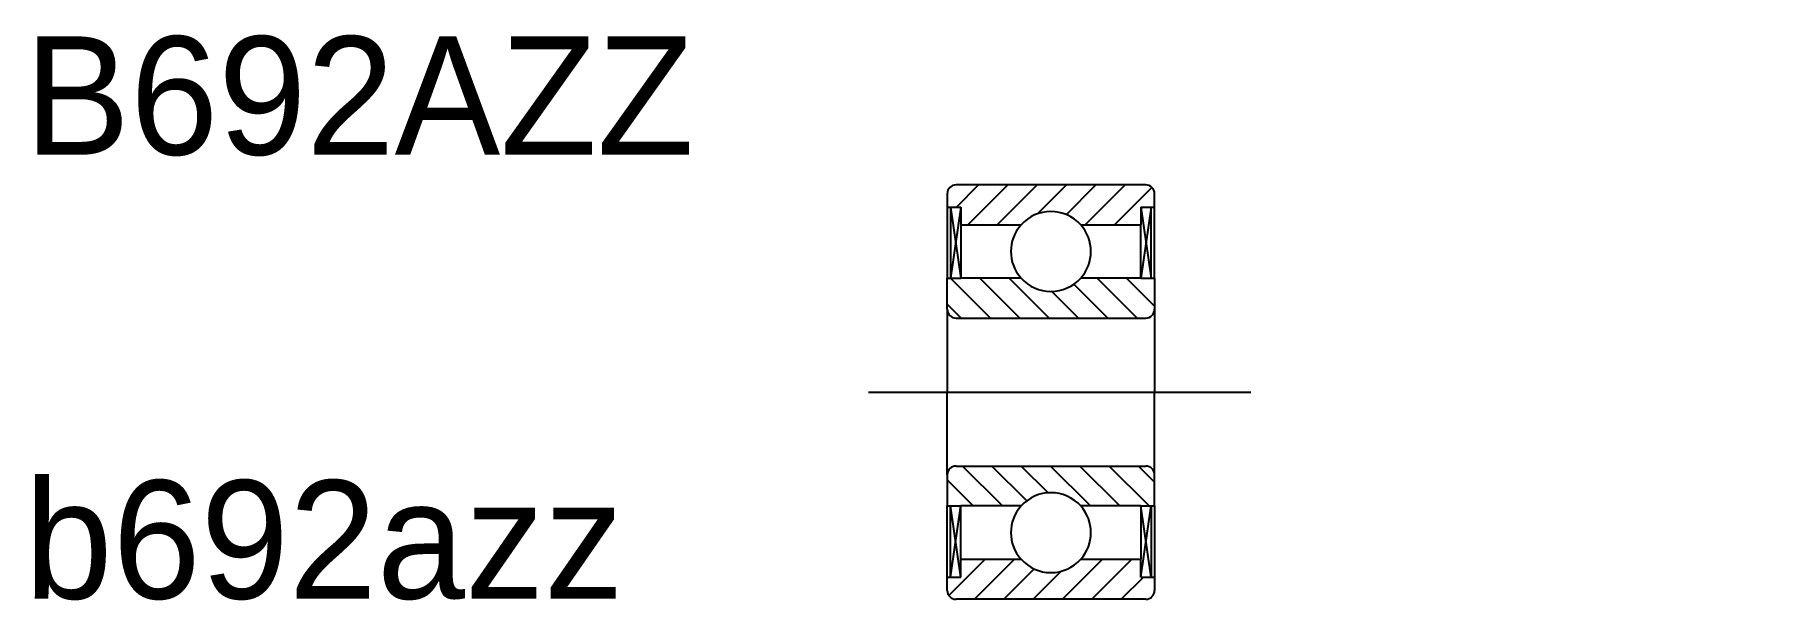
# Model space of a CAD drawing. Extents: x 26.2 to 55.5, y 22.6 to 32.2.
import ezdxf

# ---------------------------------------------------------------- set-up
doc = ezdxf.new("R2010")
doc.units = 0
doc.header["$PDMODE"] = 1
doc.linetypes.add('CENTER', pattern=[50.8, 31.75, -6.35, 6.35, -6.35])
doc.linetypes.add('CNS_SOLID', pattern=[0])
doc.layers.get('0').update_dxf_attribs({"linetype": 'CONTINUOUS'})
doc.layers.add('CENTER', color=1, linetype='CENTER')
doc.layers.add('VIS', color=7, linetype='CNS_SOLID')

# ---------------------------------------------------------------- blocks, each defined once
blk = doc.blocks.new('*X20')
at = {"layer": 'VIS', "color": 7}
for p, q in [((0.028, -3.437), (0.64, -2.825)), ((0.46, -3.5), (1.135, -2.825)), ((1.945, -3.5), (2.62, -2.825)), ((2.44, -3.5), (3.115, -2.825)), ((0.955, -3.5), (1.468, -2.986)), ((1.45, -3.5), (1.924, -3.026)), ((2.935, -3.5), (3.31, -3.125))]:
    blk.add_line(p, q, dxfattribs=at)
blk = doc.blocks.new('*X19')
at = {"layer": 'VIS', "color": 7}
for p, q in [((0.935, -1.925), (0.26, -1.25)), ((1.342, -1.837), (0.755, -1.25)), ((1.703, -1.703), (1.25, -1.25)), ((2.42, -1.925), (1.745, -1.25)), ((2.915, -1.925), (2.24, -1.25)), ((3.41, -1.925), (2.735, -1.25)), ((3.5, -1.52), (3.23, -1.25)), ((0.44, -1.925), (0, -1.485))]:
    blk.add_line(p, q, dxfattribs=at)
blk = doc.blocks.new('*X18')
at = {"layer": 'VIS', "color": 7}
for p, q in [((0.935, -1.925), (0.26, -1.25)), ((1.342, -1.837), (0.755, -1.25)), ((1.703, -1.703), (1.25, -1.25)), ((2.42, -1.925), (1.745, -1.25)), ((2.915, -1.925), (2.24, -1.25)), ((3.41, -1.925), (2.735, -1.25)), ((3.5, -1.52), (3.23, -1.25)), ((0.44, -1.925), (0, -1.485))]:
    blk.add_line(p, q, dxfattribs=at)
blk = doc.blocks.new('*X17')
at = {"layer": 'VIS', "color": 7}
for p, q in [((0.155, 3.125), (0.53, 3.5)), ((0.35, 2.825), (1.025, 3.5)), ((0.845, 2.825), (1.52, 3.5)), ((1.523, 3.008), (2.015, 3.5)), ((2.006, 2.996), (2.51, 3.5)), ((2.33, 2.825), (3.005, 3.5)), ((2.825, 2.825), (3.456, 3.456))]:
    blk.add_line(p, q, dxfattribs=at)
blk = doc.blocks.new('*X16')
at = {"layer": 'VIS', "color": 7}
for p, q in [((0.73, 1.25), (0.055, 1.925)), ((1.225, 1.25), (0.55, 1.925)), ((1.72, 1.25), (1.045, 1.925)), ((2.71, 1.25), (2.136, 1.824)), ((3.205, 1.25), (2.53, 1.925)), ((3.5, 1.45), (3.025, 1.925)), ((0.235, 1.25), (0, 1.485)), ((2.215, 1.25), (1.762, 1.703))]:
    blk.add_line(p, q, dxfattribs=at)
blk = doc.blocks.new('*X15')
at = {"layer": 'VIS', "color": 7}
for p, q in [((0.73, 1.25), (0.055, 1.925)), ((1.225, 1.25), (0.55, 1.925)), ((1.72, 1.25), (1.045, 1.925)), ((2.71, 1.25), (2.136, 1.824)), ((3.205, 1.25), (2.53, 1.925)), ((3.5, 1.45), (3.025, 1.925)), ((0.235, 1.25), (0, 1.485)), ((2.215, 1.25), (1.762, 1.703))]:
    blk.add_line(p, q, dxfattribs=at)

msp = doc.modelspace()

# ---------------------------------------------------------------- linework, layer by layer
at = {"layer": 'CENTER', "color": 1, "linetype": 'CENTER'}
msp.add_line((40.319, 26.119), (46.771, 26.119), dxfattribs=at)
at = {"layer": 'VIS', "color": 7}
for p, q in [((44.998, 29.619), (41.798, 29.619)), ((41.648, 29.469), (41.648, 29.244)), ((41.648, 29.244), (41.648, 28.044)), ((41.648, 29.244), (41.88, 29.244)), ((41.706, 29.244), (41.706, 28.044)), ((41.88, 29.244), (41.706, 28.044)), ((41.706, 29.244), (41.88, 28.044)), ((41.88, 29.244), (41.88, 28.944)), ((44.915, 29.244), (45.148, 29.244)), ((44.915, 29.244), (44.915, 28.944)), ((45.089, 29.244), (44.915, 28.044)), ((44.915, 29.244), (45.089, 28.044)), ((45.089, 28.044), (45.089, 29.244)), ((45.148, 29.244), (45.148, 29.469)), ((45.148, 28.044), (45.148, 29.244)), ((41.88, 28.944), (42.894, 28.944)), ((41.88, 28.944), (41.88, 28.044)), ((43.901, 28.944), (44.915, 28.944)), ((44.915, 28.044), (44.915, 28.944)), ((41.648, 28.044), (41.88, 28.044)), ((41.648, 27.519), (41.648, 28.044)), ((42.894, 28.044), (41.88, 28.044)), ((44.915, 28.044), (43.901, 28.044)), ((44.915, 28.044), (45.148, 28.044)), ((45.148, 28.044), (45.148, 27.519)), ((41.648, 27.519), (41.648, 26.119)), ((45.148, 27.519), (45.148, 26.119)), ((41.798, 27.369), (44.998, 27.369)), ((41.648, 24.719), (41.648, 26.119)), ((45.148, 24.719), (45.148, 26.119)), ((41.798, 24.869), (44.998, 24.869)), ((41.648, 24.719), (41.648, 24.194)), ((45.148, 24.194), (45.148, 24.719)), ((41.648, 22.994), (41.648, 24.194)), ((41.648, 24.194), (41.88, 24.194)), ((41.706, 22.994), (41.706, 24.194)), ((41.88, 22.994), (41.706, 24.194)), ((41.706, 22.994), (41.88, 24.194)), ((42.894, 24.194), (41.88, 24.194)), ((41.88, 23.294), (41.88, 24.194)), ((44.915, 24.194), (43.901, 24.194)), ((44.915, 24.194), (44.915, 23.294)), ((44.915, 24.194), (45.148, 24.194)), ((45.089, 22.994), (44.915, 24.194)), ((44.915, 22.994), (45.089, 24.194)), ((45.089, 24.194), (45.089, 22.994)), ((45.148, 24.194), (45.148, 22.994)), ((41.88, 23.294), (42.894, 23.294)), ((41.88, 22.994), (41.88, 23.294)), ((43.901, 23.294), (44.915, 23.294)), ((44.915, 22.994), (44.915, 23.294)), ((41.648, 22.769), (41.648, 22.994)), ((41.648, 22.994), (41.88, 22.994)), ((44.915, 22.994), (45.148, 22.994)), ((45.148, 22.994), (45.148, 22.769)), ((44.998, 22.619), (41.798, 22.619))]:
    msp.add_line(p, q, dxfattribs=at)
for centre, radius, start, end in [((41.798, 29.469), 0.15, 90, 180), ((44.998, 29.469), 0.15, 0, 90), ((43.398, 28.494), 0.675, 138.1897, 221.8103), ((43.398, 28.494), 0.675, 41.8103, 138.1897), ((43.398, 28.494), 0.675, 318.1897, 41.8103), ((43.398, 28.494), 0.675, 221.8103, 318.1897), ((41.798, 27.519), 0.15, 180, 270), ((44.998, 27.519), 0.15, 270, 0), ((41.798, 24.719), 0.15, 90, 180), ((44.998, 24.719), 0.15, 0, 90), ((43.398, 23.744), 0.675, 41.8103, 138.1897), ((43.398, 23.744), 0.675, 138.1897, 221.8103), ((43.398, 23.744), 0.675, 318.1897, 41.8103), ((43.398, 23.744), 0.675, 221.8103, 318.1897), ((41.798, 22.769), 0.15, 180, 270), ((44.998, 22.769), 0.15, 270, 0)]:
    msp.add_arc(centre, radius, start, end, dxfattribs=at)
at = {"layer": 'VIS', "color": 7, "extrusion": (1, 0, 0)}
for p in [(55.472, 28.494), (55.472, 27.798, -1.679), (55.472, 27.798, 1.679), (41.317, 27.392, -0.657), (41.317, 27.392, 0.657), (41.317, 26.621, -1.719), (41.317, 26.621, 1.719), (49.275, 26.837, 0.304), (49.275, 26.629, -0.875), (49.275, 26.239, 1.341), (53.722, 26.119), (53.722, 26.119), (40.017, 25.371), (40.017, 25.371), (40.189, 25.371), (48.125, 25.114), (48.125, 25.114), (49.275, 24.515, -1.644), (55.472, 24.439, 1.679), (55.472, 24.439, -1.679), (41.317, 24.122, 1.719), (41.317, 24.122, -1.719), (49.275, 23.989, 1.341), (55.472, 23.744), (49.275, 23.598, -0.875), (49.275, 23.39, 0.304), (41.317, 23.35, 0.657), (41.317, 23.35, -0.657)]:
    msp.add_point(p, dxfattribs=at)
at = {"layer": 'VIS', "color": 7, "extrusion": (-1, 0, 1e-16)}
for p in [(55.472, 28.494), (55.472, 27.798, -1.679), (55.472, 27.798, 1.679), (41.317, 27.392, -0.657), (41.317, 27.392, 0.657), (41.317, 26.621, -1.719), (41.317, 26.621, 1.719), (49.275, 26.837, 0.304), (49.275, 26.629, -0.875), (49.275, 26.239, 1.341), (49.275, 24.515, -1.644), (55.472, 24.439, 1.679), (55.472, 24.439, -1.679), (41.317, 24.122, 1.719), (41.317, 24.122, -1.719), (49.275, 23.989, 1.341), (55.472, 23.744), (49.275, 23.598, -0.875), (49.275, 23.39, 0.304), (41.317, 23.35, 0.657), (41.317, 23.35, -0.657)]:
    msp.add_point(p, dxfattribs=at)
at = {"layer": 'VIS', "color": 7, "extrusion": (-1, 0, 0)}
msp.add_point((40.189, 25.371), dxfattribs=at)

# ---------------------------------------------------------------- block references
at = {"layer": 'VIS', "color": 7}
for name in ['*X17', '*X16', '*X15', '*X19', '*X18', '*X20']:
    msp.add_blockref(name, (41.648, 26.119), dxfattribs=at)

# ---------------------------------------------------------------- texts
at = {"color": 7, "linetype": 'CONTINUOUS'}
for s, p in [('B692AZZ', (26.076, 30.128)), ('b692azz', (26.076, 22.628))]:
    msp.add_text(s, height=2, dxfattribs=at).set_placement(p)

doc.saveas('drawing.dxf')
